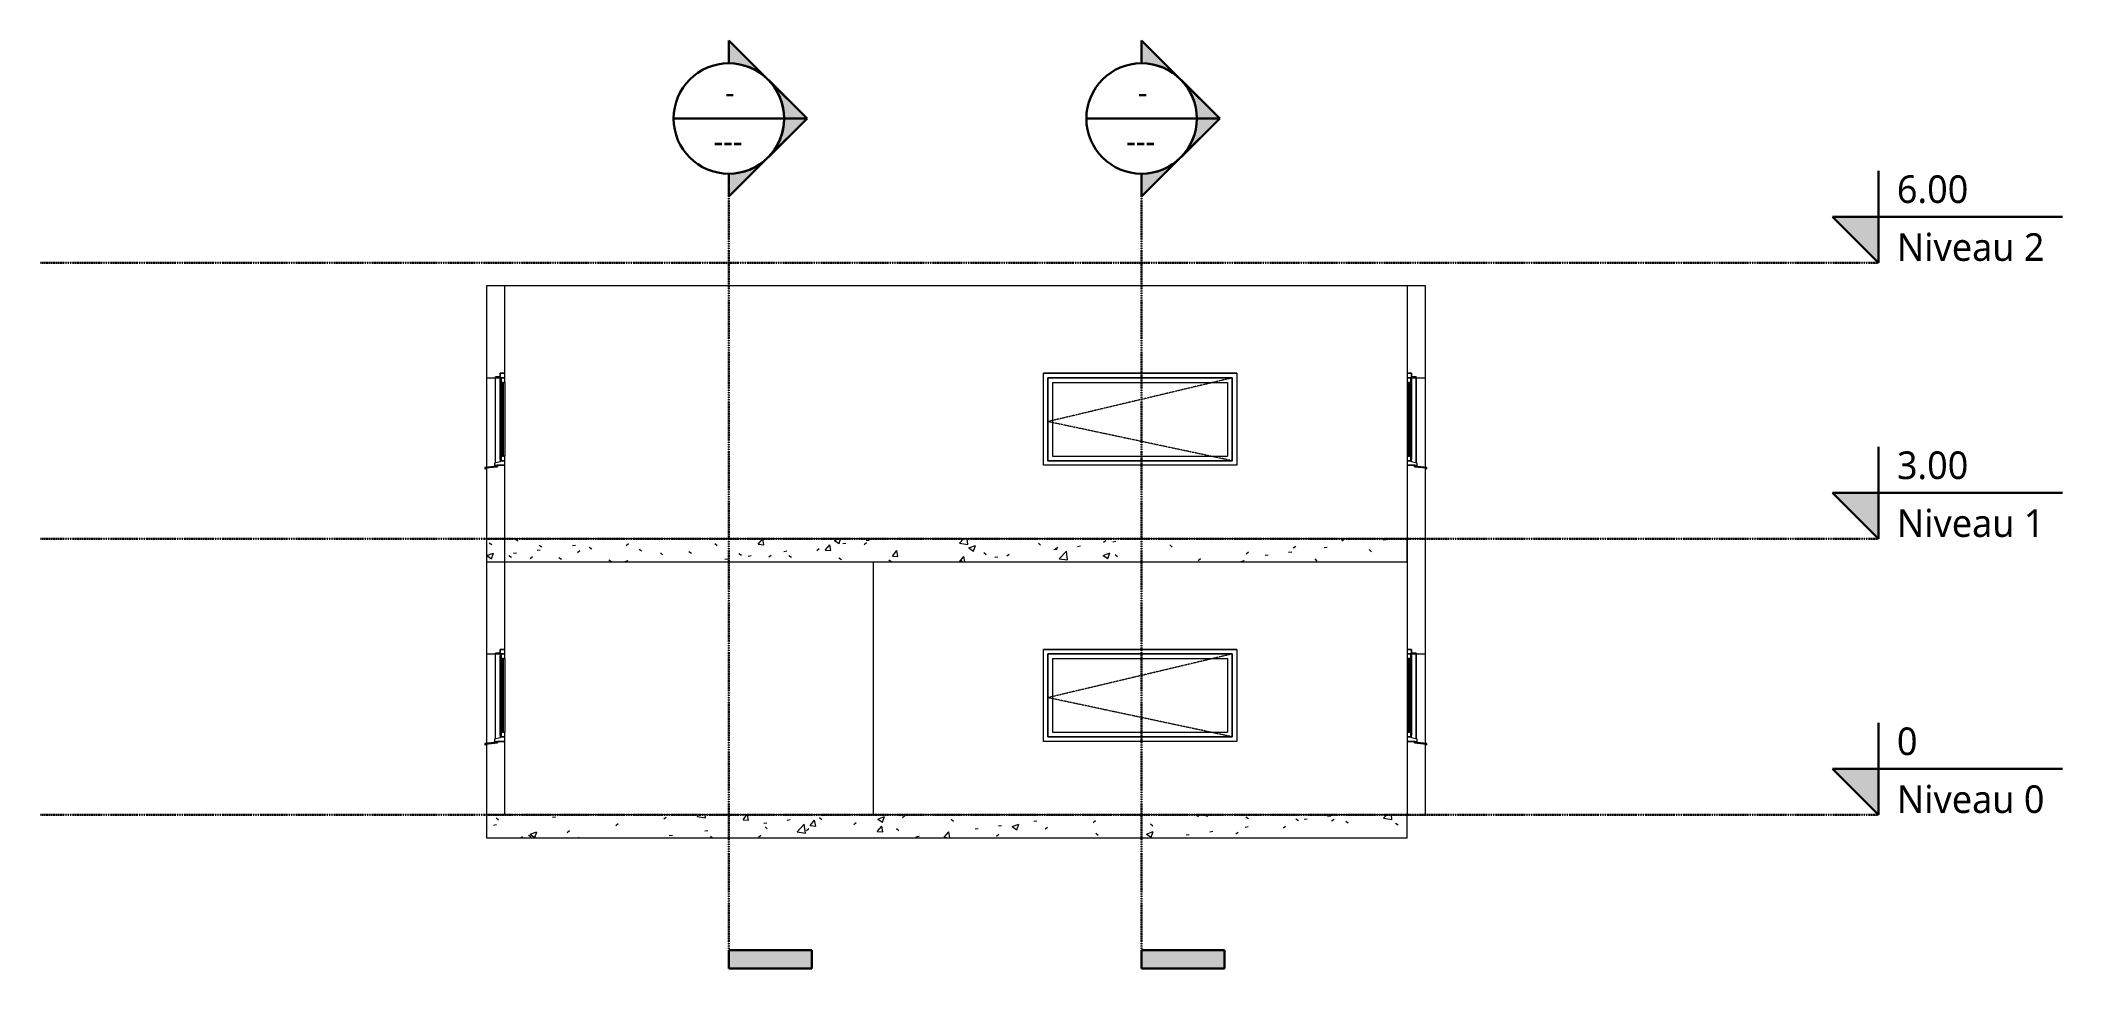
# Model space of a CAD drawing. Header units: millimetres. Extents: x -6118 to 15845, y -1669 to 8418.
import ezdxf

# ---------------------------------------------------------------- set-up
doc = ezdxf.new("R2010")
doc.units = ezdxf.units.MM
doc.linetypes.add('Centre', pattern=[12.5, 2.5, -1.875, 6.25, -1.875])
doc.linetypes.add('Tiret point', pattern=[6.25, 2.5, -1.875, 0, -1.875])
for name, color, linetype, lineweight in [('A-FLOR', 192, 'Continuous', 13), ('A-FLOR-LEVL', 51, 'Continuous', 30), ('A-FLOR-PATT', 8, 'Continuous', 13), ('A-GLAZ', 151, 'Continuous', 13), ('A-GLAZ-SILL', 1, 'Continuous', 13), ('A-WALL', 113, 'Continuous', 13), ('G-ANNO-SYMB', 111, 'Continuous', 30)]:
    doc.layers.add(name, color=color, linetype=linetype, lineweight=lineweight)
doc.styles.add('Trebuchet MS', font='trebuc.ttf', dxfattribs={"height": 300})
doc.styles.add('Trebuchet MS_1', font='trebuc.ttf', dxfattribs={"height": 250})
pattern_1 = [(50, (3863.5, 2750), (728.737, -63.756), [76.2, -838.2]), (355, (3863.5, 2750), (-140.97, 764.23), [60.96, -670.56]), (100.451, (3924.25, 2744.7), (587.77, 700.47), [64.76, -712.36]), (46.184, (3863.5, 2953.2), (1084.32, -168.17), [114.3, -1257.3]), (96.636, (3953.9, 2939.2), (949.61, 989.71), [97.14, -1068.54]), (351.184, (3863.5, 2953.2), (949.62, 989.7), [91.44, -1005.84]), (21, (3965.1, 2902.4), (606.46, -409.06), [76.2, -838.2]), (326, (3965.1, 2902.4), (247.21, 736.75), [60.96, -670.56]), (71.451, (4015.66, 2868.3), (853.67, 327.685), [64.76, -712.36]), (37.5, (3863.52, 2750), (12.355, 338.22), [33.528, -628.904, 33.528, -647.192, -673.1]), (37.5, (3863.52, 2750), (12.355, 338.22), [-1343.15, 33.53, -639.57]), (7.5, (3863.52, 2750), (267.279, 400.722), [33.528, -354.584, 33.528, -613.664, -256.54]), (7.5, (3863.52, 2750), (267.279, 400.722), [-1035.304, 33.53, -223.01]), (327.5, (3636.95, 2750), (542.363, -22.915), [33.528, -220.472, 33.528, -758.952, -1051.56]), (327.5, (3636.95, 2750), (542.363, -22.915), [-1046.48, 33.53, -1018.03]), (317.5, (3535.35, 2750), (592.517, 101.707), [33.53, -296.67, 33.53, -492.76, -746.76]), (317.5, (3535.35, 2750), (592.517, 101.707), [-856.49, 33.53, -713.23])]

# ---------------------------------------------------------------- blocks, each defined once
blk = doc.blocks.new('1 Vantail - Droit - 0_60 m x 0_95 m - Appui en aluminium _2_00m large_-255854-Coupe 1')
at = {"layer": 'A-GLAZ'}
for p, q in [((4775, 800), (4775, 1800)), ((6875, 1800), (4775, 1800)), ((6875, 1800), (6875, 800)), ((6825, 1750), (4825, 1750)), ((4825, 1750), (4825, 850)), ((4825, 850), (4825, 1750)), ((4825, 1750), (6825, 1750)), ((4875, 1700), (4875, 900)), ((4875, 1700), (6775, 1700)), ((6775, 1700), (6775, 900)), ((6825, 850), (6825, 1750)), ((6825, 1750), (6825, 850)), ((4875, 900), (6775, 900)), ((6875, 800), (4775, 800)), ((4825, 850), (6825, 850)), ((6825, 850), (4825, 850))]:
    blk.add_line(p, q, dxfattribs=at)
at = {"layer": 'A-GLAZ', "linetype": 'Centre', "lineweight": 9}
for p in [(6825, 1750), (6825, 850)]:
    blk.add_line(p, (4825, 1275), dxfattribs=at)
blk = doc.blocks.new('1 Vantail - Droit - 0_60 m x 0_95 m - Appui en aluminium _2_00m large_-V1-Coupe 1')
at = {"layer": 'A-GLAZ', "lineweight": 9}
for p, q in [((-1125, 1760), (-1175, 1760)), ((-1175, 1760), (-1175, 1750)), ((-1125, 1750), (-1125, 1760)), ((-1175, 1750), (-1125, 1750)), ((-1175, 826), (-1175, 1750))]:
    blk.add_line(p, q, dxfattribs=at)
at = {"layer": 'A-GLAZ'}
for p, q in [((-1125, 1800), (-1125, 1735)), ((-1075, 1800), (-1125, 1800)), ((-1075, 1750), (-1075, 1800)), ((-1125, 1735), (-1115, 1735)), ((-1125, 865), (-1125, 1735)), ((-1075, 1750), (-1115, 1750)), ((-1115, 1750), (-1115, 1700)), ((-1115, 1735), (-1115, 1750)), ((-1115, 1750), (-1075, 1750)), ((-1115, 1700), (-1075, 1700)), ((-1115, 1700), (-1115, 900)), ((-1101, 1700), (-1101, 900)), ((-1089, 1700), (-1101, 1700)), ((-1089, 900), (-1089, 1700)), ((-1075, 1700), (-1075, 1750)), ((-1075, 1700), (-1075, 900)), ((-1075, 900), (-1115, 900)), ((-1115, 900), (-1115, 850)), ((-1101, 900), (-1089, 900)), ((-1075, 850), (-1075, 900)), ((-1125, 839), (-1185, 823)), ((-1185, 823), (-1185, 795)), ((-1185, 795), (-1175, 795)), ((-1175, 800), (-1075, 800)), ((-1175, 795), (-1175, 800)), ((-1115, 865), (-1125, 865)), ((-1125, 865), (-1125, 839)), ((-1115, 850), (-1115, 865)), ((-1115, 850), (-1075, 850)), ((-1075, 850), (-1115, 850)), ((-1075, 800), (-1075, 850))]:
    blk.add_line(p, q, dxfattribs=at)
at = {"layer": 'A-GLAZ-SILL'}
for p, q in [((-1160, 790), (-1290, 776)), ((-1290, 776), (-1290, 761)), ((-1290, 761), (-1285, 761)), ((-1285, 771), (-1155, 785)), ((-1285, 761), (-1285, 771)), ((-1155, 800), (-1160, 800)), ((-1160, 800), (-1160, 790)), ((-1155, 785), (-1155, 800))]:
    blk.add_line(p, q, dxfattribs=at)
blk = doc.blocks.new('1 Vantail - Droit - 0_60 m x 0_95 m - Appui en aluminium _2_00m large_-V2-Coupe 1')
at = {"layer": 'A-GLAZ'}
for p, q in [((8775, 1800), (8725, 1800)), ((8725, 1800), (8725, 1750)), ((8775, 1735), (8775, 1800)), ((8725, 1750), (8725, 1700)), ((8765, 1750), (8725, 1750)), ((8725, 1750), (8765, 1750)), ((8725, 1700), (8765, 1700)), ((8725, 1700), (8725, 900)), ((8751, 1700), (8739, 1700)), ((8739, 1700), (8739, 900)), ((8751, 900), (8751, 1700)), ((8765, 1700), (8765, 1750)), ((8765, 1750), (8765, 1735)), ((8765, 1735), (8775, 1735)), ((8765, 900), (8765, 1700)), ((8775, 1735), (8775, 865)), ((8765, 900), (8725, 900)), ((8725, 900), (8725, 850)), ((8739, 900), (8751, 900)), ((8765, 850), (8765, 900)), ((8725, 850), (8765, 850)), ((8765, 850), (8725, 850)), ((8725, 850), (8725, 800)), ((8725, 800), (8825, 800)), ((8775, 865), (8765, 865)), ((8765, 865), (8765, 850)), ((8775, 839), (8775, 865)), ((8835, 823), (8775, 839)), ((8825, 800), (8825, 795)), ((8825, 795), (8835, 795)), ((8835, 795), (8835, 823))]:
    blk.add_line(p, q, dxfattribs=at)
at = {"layer": 'A-GLAZ', "lineweight": 9}
for p, q in [((8775, 1760), (8775, 1750)), ((8825, 1760), (8775, 1760)), ((8825, 1750), (8825, 1760)), ((8775, 1750), (8825, 1750)), ((8825, 826), (8825, 1750))]:
    blk.add_line(p, q, dxfattribs=at)
at = {"layer": 'A-GLAZ-SILL'}
for p, q in [((8810, 800), (8805, 800)), ((8805, 800), (8805, 785)), ((8805, 785), (8935, 771)), ((8810, 790), (8810, 800)), ((8940, 776), (8810, 790)), ((8935, 771), (8935, 761)), ((8935, 761), (8940, 761)), ((8940, 761), (8940, 776))]:
    blk.add_line(p, q, dxfattribs=at)
blk = doc.blocks.new('Niveau - Marqueur de niveau - Point triangulaire-1765-Coupe 1')
at = {"layer": 'A-FLOR-LEVL'}
blk.add_hatch(color=256, dxfattribs=at).paths.add_polyline_path([(13845, 500), (13845, 0), (13345, 500)])
for p, q in [((13845, 0), (13845, 1000)), ((13345, 500), (13845, 0)), ((13345, 500), (15845, 500))]:
    blk.add_line(p, q, dxfattribs=at)
blk = doc.blocks.new('Coupe - Marque de la ligne de coupe - Verticale pleine-3537-Coupe 1')
at = {"layer": 'G-ANNO-SYMB'}
blk.add_hatch(color=256, dxfattribs=at).paths.add_polyline_path([(2259, -1469), (1359, -1469), (1359, -1669), (2259, -1669)])
for p, q in [((1359, -1669), (1359, -1469)), ((1359, -1469), (2259, -1469)), ((2259, -1469), (2259, -1669)), ((2259, -1669), (1359, -1669))]:
    blk.add_line(p, q, dxfattribs=at)
blk = doc.blocks.new('Coupe - Extrémité de la ligne de coupe - Pleine-2974-Coupe 1')
at = {"layer": 'G-ANNO-SYMB'}
h = blk.add_hatch(color=256, dxfattribs=at)
edge = h.paths.add_edge_path()
edge.add_line((1359, 8418), (1783, 7993))
edge.add_arc((1359, 7569), 600, 45, 90)
edge.add_line((1359, 8169), (1359, 8418))
h = blk.add_hatch(color=256, dxfattribs=at)
edge = h.paths.add_edge_path()
edge.add_line((2208, 7569), (1959, 7569))
edge.add_arc((1359, 7569), 600, 360, 405)
edge.add_line((1783, 7993), (2208, 7569))
h = blk.add_hatch(color=256, dxfattribs=at)
edge = h.paths.add_edge_path()
edge.add_line((2208, 7569), (1783, 7145))
edge.add_arc((1359, 7569), 600, 315, 360)
edge.add_line((1959, 7569), (2208, 7569))
h = blk.add_hatch(color=256, dxfattribs=at)
edge = h.paths.add_edge_path()
edge.add_line((1359, 6721), (1359, 6969))
edge.add_arc((1359, 7569), 600, 270, 315)
edge.add_line((1783, 7145), (1359, 6721))
for p, q in [((2208, 7569), (1359, 8418)), ((1359, 8169), (1359, 8418)), ((1359, 8418), (1359, 8169)), ((1783, 7993), (1359, 8418)), ((2208, 7569), (1783, 7993)), ((2208, 7569), (1359, 6721)), ((1783, 7145), (2208, 7569)), ((1959, 7569), (2208, 7569)), ((2208, 7569), (1959, 7569)), ((1359, 6721), (1783, 7145)), ((1359, 6969), (1359, 6721)), ((1359, 6969), (1359, 6721))]:
    blk.add_line(p, q, dxfattribs=at)
for start, end in [(90, 270), (270, 90), (45, 90), (360, 45), (315, 360), (270, 315)]:
    blk.add_arc((1359, 7569), 600, start, end, dxfattribs=at)

msp = doc.modelspace()

# ---------------------------------------------------------------- hatches: boundary and pattern name
at = {"layer": 'A-FLOR-PATT', "lineweight": 9}
h = msp.add_hatch(dxfattribs=at)
h.set_pattern_fill('FP_1', color=256, style=0, pattern_type=2)
h.set_pattern_definition(pattern_1)
h.paths.add_polyline_path([(8725, 2750), (8725, 3000), (-1275, 3000), (-1275, 2750), (7575, 2750)])
h = msp.add_hatch(dxfattribs=at)
h.set_pattern_fill('FP_1', color=256, style=0, pattern_type=2)
h.set_pattern_definition(pattern_1)
h.paths.add_polyline_path([(8725, -250), (8725, 0), (-1275, 0), (-1275, -250), (7575, -250)])

# ---------------------------------------------------------------- linework, layer by layer
at = {"layer": 'A-FLOR'}
for p, q in [((8725, 3000), (-1275, 3000)), ((-1275, 3000), (-1275, 2750)), ((8725, 2750), (8725, 3000)), ((-1275, 2750), (8725, 2750)), ((8725, 0), (-1275, 0)), ((-1275, 0), (-1275, -250)), ((8725, -250), (8725, 0)), ((-1275, -250), (8725, -250))]:
    msp.add_line(p, q, dxfattribs=at)
at = {"layer": 'A-FLOR-LEVL', "linetype": 'Tiret point'}
for p, q in [((-6118, 6000), (13845, 6000)), ((-6118, 3000), (13845, 3000)), ((-6118, 0), (13845, 0))]:
    msp.add_line(p, q, dxfattribs=at)
at = {"layer": 'A-WALL'}
for p, q in [((-1275, 5750), (-1275, 3778)), ((8925, 5750), (-1275, 5750)), ((-1075, 4800), (-1075, 5750)), ((8725, 5750), (8725, 4800)), ((8925, 3778), (8925, 5750)), ((-1275, 4750), (-1175, 4750)), ((-1175, 4760), (-1125, 4760)), ((-1175, 3826), (-1175, 4760)), ((-1125, 4760), (-1125, 4800)), ((-1125, 4800), (-1075, 4800)), ((4775, 3800), (4775, 4800)), ((4775, 4800), (6875, 4800)), ((6875, 4800), (6875, 3800)), ((8725, 4800), (8775, 4800)), ((8775, 4800), (8775, 4760)), ((8775, 4760), (8825, 4760)), ((8825, 4760), (8825, 3826)), ((8825, 4750), (8925, 4750)), ((-1155, 3785), (-1275, 3772)), ((-1275, 3772), (-1275, 778)), ((-1175, 3788), (-1175, 3795)), ((-1075, 3800), (-1155, 3800)), ((-1155, 3800), (-1155, 3785)), ((-1075, 1800), (-1075, 3800)), ((6875, 3800), (4775, 3800)), ((8725, 3800), (8725, 1800)), ((8805, 3800), (8725, 3800)), ((8805, 3785), (8805, 3800)), ((8925, 3772), (8805, 3785)), ((8825, 3795), (8825, 3788)), ((8925, 778), (8925, 3772)), ((8925, 3000), (8725, 3000)), ((2925, 2750), (2925, 0)), ((-1175, 1760), (-1125, 1760)), ((-1175, 826), (-1175, 1760)), ((-1125, 1760), (-1125, 1800)), ((-1125, 1800), (-1075, 1800)), ((4775, 800), (4775, 1800)), ((4775, 1800), (6875, 1800)), ((6875, 1800), (6875, 800)), ((8725, 1800), (8775, 1800)), ((8775, 1800), (8775, 1760)), ((8775, 1760), (8825, 1760)), ((8825, 1760), (8825, 826)), ((-1275, 1750), (-1175, 1750)), ((8825, 1750), (8925, 1750)), ((-1155, 785), (-1275, 772)), ((-1275, 772), (-1275, 0)), ((-1175, 788), (-1175, 795)), ((-1075, 800), (-1155, 800)), ((-1155, 800), (-1155, 785)), ((-1075, 0), (-1075, 800)), ((6875, 800), (4775, 800)), ((8725, 800), (8725, 0)), ((8805, 800), (8725, 800)), ((8805, 785), (8805, 800)), ((8925, 772), (8805, 785)), ((8825, 795), (8825, 788)), ((8925, 0), (8925, 772)), ((8725, 0), (8925, 0))]:
    msp.add_line(p, q, dxfattribs=at)
at = {"layer": 'G-ANNO-SYMB'}
for p, q in [((759, 7569), (1959, 7569)), ((5242, 7569), (6442, 7569))]:
    msp.add_line(p, q, dxfattribs=at)
at = {"layer": 'G-ANNO-SYMB', "linetype": 'Tiret point'}
for p, q in [((1359, 6969), (1359, -1469)), ((5842, 6969), (5842, -1469))]:
    msp.add_line(p, q, dxfattribs=at)

# ---------------------------------------------------------------- block references
at = {"layer": 'A-FLOR-LEVL'}
for p in [(0, 6000), (0, 3000), (0, 0)]:
    msp.add_blockref('Niveau - Marqueur de niveau - Point triangulaire-1765-Coupe 1', p, dxfattribs=at)
at = {"layer": 'A-GLAZ', "lineweight": 9}
for name, p in [('1 Vantail - Droit - 0_60 m x 0_95 m - Appui en aluminium _2_00m large_-V1-Coupe 1', (0, 3000)), ('1 Vantail - Droit - 0_60 m x 0_95 m - Appui en aluminium _2_00m large_-255854-Coupe 1', (0, 3000)), ('1 Vantail - Droit - 0_60 m x 0_95 m - Appui en aluminium _2_00m large_-V2-Coupe 1', (0, 3000)), ('1 Vantail - Droit - 0_60 m x 0_95 m - Appui en aluminium _2_00m large_-V1-Coupe 1', (0, 0)), ('1 Vantail - Droit - 0_60 m x 0_95 m - Appui en aluminium _2_00m large_-255854-Coupe 1', (0, 0)), ('1 Vantail - Droit - 0_60 m x 0_95 m - Appui en aluminium _2_00m large_-V2-Coupe 1', (0, 0))]:
    msp.add_blockref(name, p, dxfattribs=at)
at = {"layer": 'G-ANNO-SYMB'}
for name, p in [('Coupe - Extrémité de la ligne de coupe - Pleine-2974-Coupe 1', (0, 0)), ('Coupe - Extrémité de la ligne de coupe - Pleine-2974-Coupe 1', (4483, 0)), ('Coupe - Marque de la ligne de coupe - Verticale pleine-3537-Coupe 1', (0, 0)), ('Coupe - Marque de la ligne de coupe - Verticale pleine-3537-Coupe 1', (4483, 0))]:
    msp.add_blockref(name, p, dxfattribs=at)

# ---------------------------------------------------------------- texts
at = {"layer": 'A-FLOR-LEVL', "char_height": 300, "attachment_point": 1, "style": 'Trebuchet MS'}
for s, insert, width in [('6.00', (14046, 6951), 1010.13), ('Niveau 2', (14046, 6322), 1980.17), ('3.00', (14046, 3951), 1010.13), ('Niveau 1', (14046, 3322), 1980.17), ('0', (14046, 951), 272.57), ('Niveau 0', (14046, 322), 1980.17)]:
    msp.add_mtext(s, dxfattribs=dict(at, insert=insert, width=width))
at = {"layer": 'G-ANNO-SYMB', "char_height": 250, "attachment_point": 1, "style": 'Trebuchet MS_1'}
for s, insert, width in [('-', (1317, 7979), 152.32), ('-', (5801, 7979), 152.32), ('---', (1192, 7448), 456.96), ('---', (5675, 7448), 456.96)]:
    msp.add_mtext(s, dxfattribs=dict(at, insert=insert, width=width))

doc.saveas('drawing.dxf')
